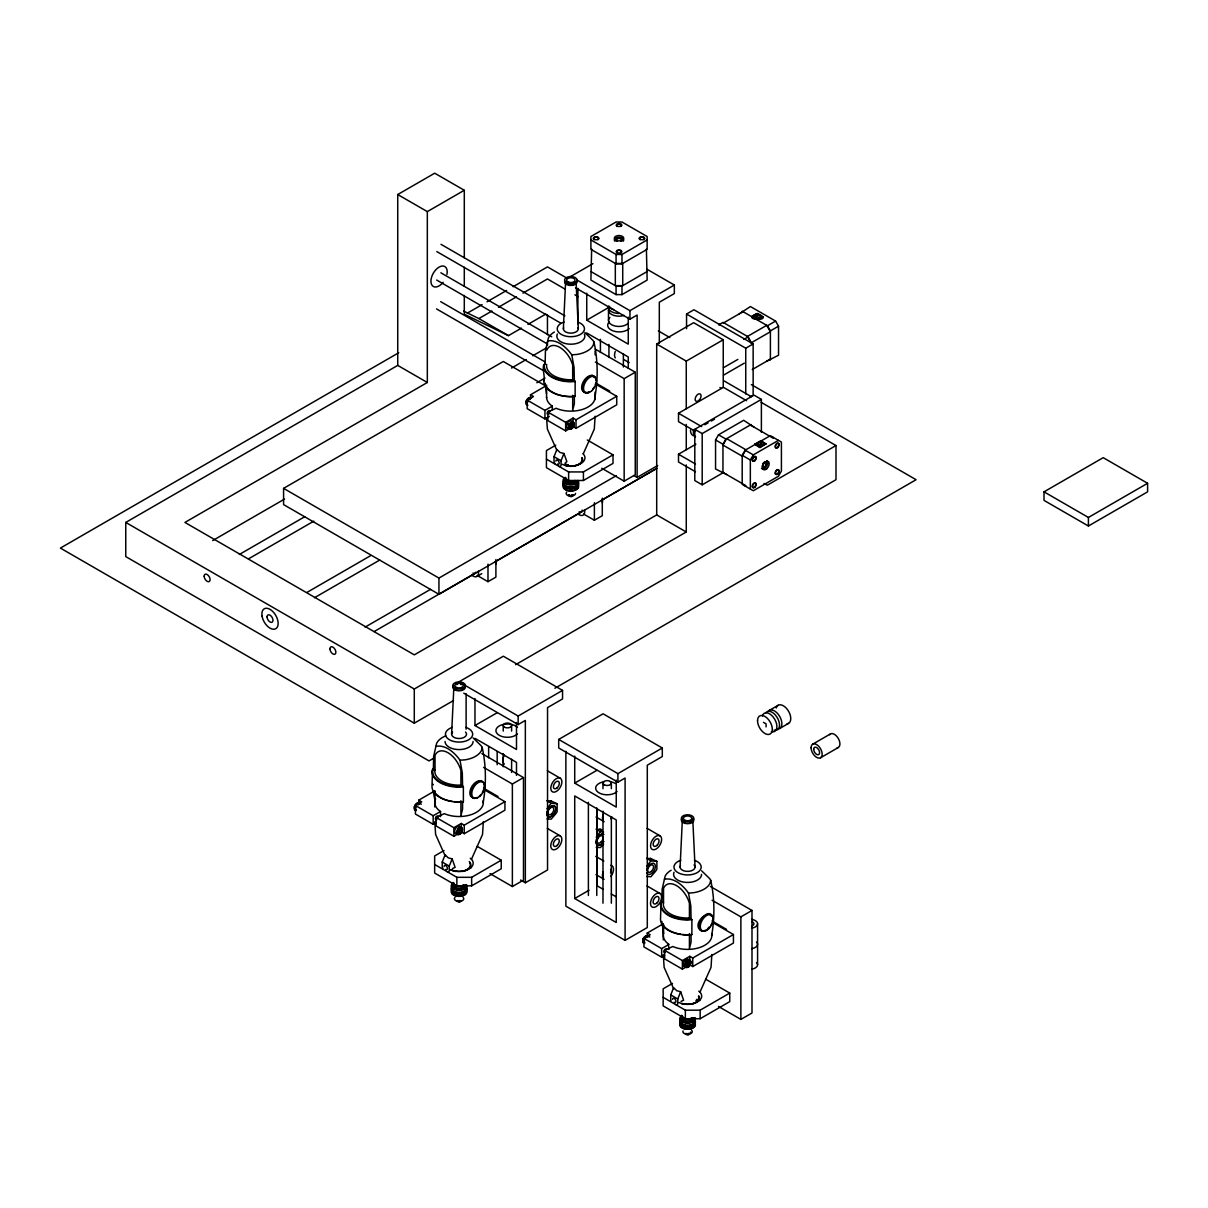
<?xml version="1.0" encoding="UTF-8"?>
<svg xmlns="http://www.w3.org/2000/svg" width="1208" height="1208" viewBox="0 0 1208 1208"><rect width="100%" height="100%" fill="white"/><g stroke="black" fill="none" stroke-linecap="round" stroke-linejoin="round"><path stroke-width="1.5" d="M464.295 257.863L464.295 190.275L427.33 211.611L427.33 382.483L397.734 365.405L125.753 522.43L125.753 556.601L414.284 723.184L453.513 700.534M414.284 723.184L414.284 689.013L686.265 531.988L686.265 464.929M547.451 345.503L547.451 341.909M547.451 334.707L547.451 314.926M591.648 249.195L590.908 280.09L616.065 294.616L621.984 294.616L647.141 280.09L646.401 249.195M761.115 402.309L835.996 445.541L835.996 479.712L515.62 664.672M451.596 734.207L453.846 687.216M563.366 328.833L565.616 281.841A5.225 3.02 0 0 0 565.797 282.627M680.089 867.072L682.339 820.081M421.32 804.196C417.651 800.557 413.015 805.766 414.54 809.707L416.141 810.628M419.538 804.09L419.72 803.26M531.49 397.885C527.866 396.375 525.193 401.237 526.311 404.333L527.911 405.254M649.829 937.061C646.159 933.422 641.524 938.631 643.034 942.572L644.649 943.493M648.047 936.955L648.213 936.125M433.37 769.134L433.642 756.374L436.601 743.388A23.254 13.424 0 0 1 445.737 735.868M463.374 786.846L460.912 785.034L459.07 785.17A24.281 14.013 0 0 1 434.789 771.157L435.031 770.1L432.993 768.907L431.996 771.534A27.074 15.628 0 0 0 459.07 787.163L463.374 786.846L463.374 801.735L459.07 802.067A26.153 15.1 0 0 1 453.966 801.614M432.993 768.907L432.479 771.157A26.591 15.357 0 0 0 459.07 786.514L462.951 786.212M432.57 769.058L431.996 786.438A27.074 15.628 0 0 0 459.07 802.067M545.155 363.759L545.412 351L548.387 338.013A23.254 13.424 0 0 1 554.396 332.004M546.575 365.782A24.281 14.013 0 0 0 570.84 379.795L572.683 379.659L575.144 381.471L575.144 396.36L570.84 396.692A27.074 15.628 0 0 1 543.781 381.064C545.925 378.512 539.704 360.467 546.816 364.725M544.763 363.533L544.249 365.782A26.591 15.357 0 0 0 570.84 381.139L574.736 380.837M543.781 381.064L544.34 378.572M473.143 737.937L481.267 745.88L482.203 747.405L481.524 750.349A23.254 13.424 0 0 1 465.095 759.832L460.006 760.225C454.767 752.75 445.676 744.475 435.937 746.333M584.914 332.562L593.037 340.505L593.974 342.03L593.309 344.975A23.254 13.424 0 0 1 576.865 354.457L571.777 354.85C566.537 347.376 557.447 339.101 547.707 340.958M661.878 901.999L662.15 889.239L665.11 876.253A23.254 13.424 0 0 1 671.135 870.243M661.078 901.923L660.504 904.399A27.074 15.628 0 0 0 687.579 920.028L691.882 919.711L691.882 934.599L687.579 934.932A27.074 15.628 0 0 1 660.504 919.303L661.078 901.923L663.539 902.965L663.298 904.022A24.281 14.013 0 0 0 687.579 918.035L689.421 917.899L691.882 919.711M661.501 901.772L660.987 904.022A26.591 15.357 0 0 0 687.579 919.379L691.459 919.077M701.652 870.802L709.775 878.745L710.712 880.27L710.032 883.214A23.254 13.424 0 0 1 693.588 892.697L688.515 893.09C683.275 885.615 674.17 877.34 664.445 879.197M459.538 901.908L459.886 900.504M688.047 1034.773L688.394 1033.369M483.109 802.882C486.356 784.838 486.175 765.495 482.203 747.405M594.88 397.507C598.141 379.463 597.945 360.12 593.974 342.03M711.603 935.747C714.864 917.702 714.683 898.359 710.712 880.27M554.306 462.392A3.141 1.812 60 0 1 554.019 460.928L554.019 456.669L556.903 449.436L560.014 452.487L563.94 453.498L566.869 461.622L564.921 463.328M558.821 466.273L559.938 466.575A3.141 1.812 60 0 0 561.041 464.989L561.041 460.716L563.94 453.498M442.883 868.492A3.141 1.812 60 0 1 442.234 866.302L442.234 862.044L445.133 854.811L448.244 857.861L452.169 858.873L455.114 867.389L452.502 868.507M447.051 871.648L448.153 871.95A3.141 1.812 60 0 0 449.27 870.364L449.27 866.091L452.169 858.873M671.044 1000.632A3.141 1.812 60 0 1 670.742 999.167L670.742 994.909L673.641 987.676L676.752 990.726L680.678 991.738L683.622 1000.254L681.01 1001.372M675.559 1004.512L676.661 1004.814A3.141 1.812 60 0 0 677.779 1003.229L677.779 998.956L680.678 991.738M583.237 453.876L594.291 429.127L595.121 416.216M471.467 859.25L482.521 834.501L483.351 821.591M699.976 992.115L711.029 967.366L711.844 954.456M529.995 399.546L530.508 398.58L528.893 397.659M418.21 804.921L418.723 803.954L417.122 803.033M726.657 474.533L715.559 468.976L715.559 439.939L718.518 434.804L743.675 420.293L754.034 427.119M722.958 473.249L722.958 444.212L725.917 439.078L751.074 424.552M742.195 455.31L745.155 450.191L770.311 435.665L781.41 442.068L781.41 471.12L778.45 476.239L753.294 490.765L742.195 484.363L742.195 455.31L750.334 460.006L750.334 489.059M750.334 460.006L753.294 454.887L778.45 440.361M546.982 818.888L551.165 819.16L555.725 813.845L557.13 811.731L557.13 803.773L551.165 803.245L546.982 808.786M603.607 832.07L600.376 831.663L596.193 837.204M646.733 876.48L650.916 876.751L655.476 871.421L656.88 869.322L656.88 861.364L650.916 860.836L646.733 866.378M707.586 928.937L709.02 927.095M603.607 844.015L600.376 847.578L596.193 847.306M766.083 726.884L766.083 723.849L763.456 722.339M397.734 365.405L397.734 194.533L434.714 173.197L464.295 190.275M398.731 352.751L60.4 548.085L429.036 760.919L433.929 758.08M467.375 313.129L482.083 304.627M486.99 301.804L506.605 290.479M513.143 286.704L547.466 266.892L567.035 278.187M463.63 311.105L478.851 318.565L491.928 311.03M498.451 307.255L516.42 296.881M522.958 293.106L547.466 278.957L565.238 289.225M570.72 276.481L592.917 263.661M590.908 239.939L616.065 254.465L621.984 254.465L647.141 239.939M621.984 263.857L647.141 249.331L647.141 236.511L621.984 222L616.065 222L590.908 236.511L590.908 249.331L616.065 263.857L621.984 263.857L621.984 254.465M427.33 382.483L184.93 522.43L414.299 654.857L656.699 514.91L686.265 531.988M464.295 295.416L464.295 314.201L508.477 335.628L521.463 328.138M527.956 324.378L545.82 314.065M590.908 271.543L616.065 286.07L621.984 286.07L647.141 271.543M601.418 500.354L657.001 468.266L438.942 594.306L283.578 504.597L283.578 488.364L503.313 361.494L545.397 385.79M586.741 293.182L586.741 320.15L608.938 307.345M212.699 540.565L284.544 499.085M511.528 368.032L526.22 359.561M532.758 355.786L545.82 348.236M577.122 280.135A6.282 3.624 0 0 1 567.7 283.276A6.282 3.624 0 0 1 567.7 276.994A6.282 3.624 0 0 1 577.122 280.135L629.942 310.667L674.336 285.028L674.336 293.574L659.311 302.242L659.311 343.298M575.521 287.791L629.942 319.199L637.114 315.062L637.114 477.402L633.913 475.559M239.35 554.472L304.733 516.722M536.835 382.725L545.004 378.013M530.508 398.202L530.508 394.789L544.989 386.424M248.44 558.896L313.823 521.146M549.353 416.367L544.944 418.919L527.186 408.666L527.186 400.12L533.468 396.496L530.508 394.789M686.552 328.682L686.552 314.035L693.951 309.761L753.143 343.948L753.143 395.197L750.183 396.904M656.699 514.91L656.699 344.038L693.664 322.702L723.245 339.765L723.245 387.406M527.186 400.12L544.944 410.373L552.343 406.099L551.588 405.677A24.281 14.013 0 0 1 546.575 397.13M596.103 384.386L616.714 396.284L616.714 404.816L576.02 428.311L573.06 426.605L565.661 430.879L547.904 420.626L547.904 412.079L556.073 408.259A24.281 14.013 0 0 0 582.981 409.27A24.281 14.013 0 0 0 594.91 395.303M595.363 362.007L624.159 378.632L635.257 372.215L635.257 474.759L624.159 481.177L601.75 468.236M718.609 324.907L723.048 322.355L748.205 336.866L751.165 342.846L770.402 331.747L766.702 325.345L747.465 336.443L751.165 342.846M723.29 323.065L743.026 311.664M547.904 412.079L565.661 422.332L573.06 418.059L576.02 419.78L616.714 396.284M751.904 316.375L757.084 313.385C777.363 321.826 738.481 320.784 757.084 313.808L763.003 317.221M757.084 314.322L753.535 316.375L757.824 318.837L761.357 316.798L757.084 314.322L757.084 316.466L759.938 318.112M569.723 424.688L571.943 425.971L573.423 424.265L571.203 423.827L571.203 425.533L569.723 426.394M754.713 317.825L757.084 316.466M570.463 424.265L571.943 425.11L573.423 424.265M571.203 426.394L569.723 427.255L569.723 425.533L571.203 426.394L571.203 428.1L571.943 425.971M656.699 344.038L686.265 361.117L723.245 339.765M757.824 319.788L763.003 316.798M555.771 445.178L546.424 450.569L546.424 467.662L568.621 480.482L583.419 480.482L613.015 463.389L613.015 454.842L587.284 439.984M743.766 339.433L748.205 336.866M742.286 311.241L767.442 325.767L775.581 321.071L778.541 326.19L778.541 355.243L766.702 361.222M307.058 592.358L370.66 555.635M770.402 359.939L770.402 330.886L778.541 326.19M686.552 314.035L745.744 348.206L753.143 343.948M314.503 597.718L379.735 560.059M723.486 367.7L737.846 359.41M723.577 375.114L744.324 363.14M752.267 369.557L770.402 359.078M695.491 431.452L678.503 421.637L678.503 413.242L723.396 387.315L746.544 400.694M546.424 459.115L568.621 471.935L583.419 471.935L613.015 454.842M722.988 472.811L702.195 484.816L694.796 480.558L694.796 429.293L753.988 395.122L761.387 399.395L761.387 432.343M283.578 488.364L438.942 578.073L616.367 475.635M704.868 424.748L708.069 422.906M711.27 421.048L714.487 419.206M365.133 627.103L430.516 589.353M694.796 429.293L702.195 433.566L761.387 399.395M637.114 477.402L657.726 465.503M695.491 471.769L678.503 461.969L678.503 454.223L695.868 444.197M374.223 631.527L475.559 573.015M495.174 561.69L581.803 511.679M476.934 576.458L481.781 573.664M477.296 575.506L487.987 581.682L495.899 577.122L495.899 559.561M583.691 514.095L594.381 520.255L602.294 515.695L602.294 498.134M754.774 444.212L760.693 440.784L765.872 443.774L759.953 447.624L754.774 444.212L759.953 447.202L765.872 443.774M760.693 441.735L756.419 444.212L759.953 446.25L764.241 443.774L760.693 441.735L760.693 443.864L757.839 445.526M745.155 486.069L745.895 485.646L722.958 472.404M835.996 445.541L767.382 485.148L764 483.487M458.949 681.841L503.343 656.216L562.551 690.402L562.551 698.949L547.541 707.616L547.541 869.956L525.344 882.776L520.542 880.013M474.971 698.556L474.971 725.525L497.168 712.72M554.88 688.258L916.087 479.712L751.346 384.597M463.751 684.619L518.156 716.042L562.551 690.402M463.751 693.166L518.156 724.574L525.344 720.436L525.344 882.776M418.738 803.577L418.738 800.164L434.82 790.878M436.103 822.603L433.174 824.294L415.416 814.041L415.416 805.494L421.698 801.87L418.738 800.164M625.095 940.368L625.095 778.028L617.907 782.165L558.7 747.979L558.7 739.432L603.094 713.807L662.301 747.994L662.301 756.54L647.292 765.208L647.292 927.548L625.095 940.368L565.873 906.181L565.873 751.301M415.416 805.494L433.174 815.747L440.573 811.474L439.818 811.036A24.281 14.013 0 0 1 435.62 798.881M456.851 834.547L453.891 836.253L436.133 826L436.133 817.454L444.287 813.633A24.281 14.013 0 0 0 471.211 814.645A24.281 14.013 0 0 0 483.14 800.678M483.577 767.382L512.373 784.007L523.487 777.59L523.487 880.134L512.373 886.536L489.98 873.61M436.133 817.454L453.891 827.707L461.29 823.433L464.25 825.155L504.929 801.659L504.929 810.19L464.25 833.686L461.29 831.98L461.29 823.433M457.953 828.356L461.652 830.485L460.173 831.346L457.953 830.062M1044.014 491.837L1103.206 457.666L1147.6 483.291L1147.6 491.837L1088.408 526.009L1044.014 500.384L1044.014 491.837L1088.408 517.462L1147.6 483.291M459.433 829.201L457.953 832.629L459.433 831.768L459.433 833.475L460.173 833.052L460.173 831.346M444 850.553L434.654 855.944L434.654 873.037L456.851 885.857L471.649 885.857L501.244 868.763L501.244 860.217L477.115 846.295M574.721 756.133L574.721 783.116L596.918 770.296M558.7 739.432L617.907 773.618L662.301 747.994M434.654 864.49L456.851 877.31L471.649 877.31L501.244 860.217M769.269 710.41L778.163 705.276M779.704 728.484L788.597 723.35M812.712 744.173L830.47 733.92M574.721 898.51L616.246 922.489L616.246 819.93L574.721 795.951L574.721 898.51L588.991 890.266M820.549 757.763L838.307 747.51M647.246 936.442L647.246 933.029L663.328 923.742M664.611 955.468L661.667 957.159L643.924 946.906L643.924 938.359L650.206 934.735L647.246 933.029M643.924 938.359L661.667 948.612L669.066 944.339M685.344 967.412L682.384 969.118L664.626 958.865L664.626 950.319L672.796 946.498A24.281 14.013 0 0 0 699.719 947.51A24.281 14.013 0 0 0 711.648 933.542M712.086 900.247L740.881 916.872L751.995 910.455L751.995 1012.999L740.881 1019.401L718.488 1006.475M664.626 950.319L682.384 960.571L689.783 956.298L692.743 958.02L733.437 934.524L733.437 943.055L692.743 966.551L689.783 964.845L689.783 956.298M688.681 961.644L686.461 961.221L690.161 963.35L688.681 964.21L686.461 962.927M684.981 963.773L686.461 964.633L687.941 963.773L687.941 962.066M688.681 964.21L687.941 966.34L684.981 964.633L686.461 963.773L687.941 964.633L686.461 965.494L686.461 964.633M672.509 983.418L663.162 988.808L663.162 1005.902L685.359 1018.721L700.157 1018.721L729.753 1001.628L729.753 993.082L705.623 979.16M663.162 997.355L685.359 1010.175L700.157 1010.175L729.753 993.082M706.076 930.356L702.226 931.006M526.311 404.333L527.367 404.318M414.54 809.707L416.247 809.768M643.034 942.572L644.755 942.633M575.144 381.471L570.84 381.788A27.074 15.628 0 0 1 543.781 366.16M575.144 396.36L570.84 396.541A26.153 15.1 0 0 1 546.273 386.605M550.591 800.738L557.13 803.773M599.802 829.156L602.037 829.7M650.342 858.329L656.88 861.364M463.374 801.735L462.573 801.644L462.573 809.134L460.912 815.702L460.912 800.693M691.882 934.599L691.067 934.509L691.067 941.998L689.421 948.567L689.421 933.558M551.105 801.04L546.846 800.753L551.165 803.245M459.07 900.881L457.304 900.609A1.827 1.057 0 0 0 459.07 901.938A1.827 1.057 0 0 0 460.837 900.609M687.579 1033.746L685.812 1033.474A1.827 1.057 0 0 0 687.579 1034.803A1.827 1.057 0 0 0 689.345 1033.474M775.581 321.071L750.425 306.545L739.326 313.808M647.126 269.324L674.336 285.028M658.375 330.932L669.791 337.515M574.933 294.827L578.164 296.685M723.683 380.701L751.346 396.677M397.734 194.533L427.33 211.611M719.908 387.526L721.463 388.432M586.741 320.15L628.266 344.129L628.266 317.145M441.011 244.333L564.891 315.862M750.334 424.989L773.271 438.232L773.271 437.371M586.741 332.985L628.266 356.964L628.266 368.153M436.813 251.596L560.708 323.11M624.279 359.818L629.172 362.642M765.872 444.212L760.693 440.784M760.693 443.864L763.048 445.239M595.257 349.127L635.257 372.215M440.86 272.797L551.709 336.79M718.518 434.804L725.917 439.078M745.155 450.191L753.294 454.887M678.503 413.242L701.652 426.605M715.559 439.939L722.958 444.212M436.677 280.045L547.526 344.038M596.933 383.706L609.783 391.135M478.851 318.565L508.477 335.628M440.709 301.668L545.186 361.992M436.526 308.916L544.264 371.128M678.503 454.223L695.491 464.023M573.423 425.11L571.943 424.265L570.463 425.11L570.463 426.817M526.311 400.875L527.911 401.811M554.019 456.669L561.041 460.716M125.753 522.43L414.284 689.013M474.971 725.525L516.495 749.504L516.495 722.52M574.721 783.116L616.246 807.095L616.246 780.111M547.36 770.764L560.27 778.224A7.852 4.53 -60 0 1 557.779 790.379A7.852 4.53 -60 0 1 550.984 786.453A7.852 4.53 -60 0 1 560.27 778.224M647.111 828.356L660.021 835.815A7.852 4.53 -60 0 1 657.529 847.971A7.852 4.53 -60 0 1 650.735 844.045A7.852 4.53 -60 0 1 660.021 835.815M474.971 738.36L516.495 762.339L516.495 775.385M596.072 817.016L604.136 821.682M481.886 753.581L523.487 777.59M710.395 886.445L751.995 910.455M600.376 831.663L596.057 829.171L600.331 829.458L601.04 830.515M650.916 860.836L646.597 858.344L650.855 858.631L651.565 859.688M483.547 788.16L498.013 796.51M712.056 921.025L726.521 929.375M484.317 789.76L504.929 801.659M712.826 922.625L733.437 934.524M547.299 828.401L560.225 835.86A7.852 4.53 -60 0 1 557.734 848.016A7.852 4.53 -60 0 1 550.939 844.09A7.852 4.53 -60 0 1 560.225 835.86M595.77 856.396L603.849 861.047M647.05 885.992L659.976 893.452A7.852 4.53 -60 0 1 657.484 905.607A7.852 4.53 -60 0 1 650.689 901.681A7.852 4.53 -60 0 1 659.976 893.452M595.997 874.637L604.076 879.303M603.305 889.39L596.918 885.69L596.918 809.239M611.293 893.995L616.08 896.759M461.652 829.639L458.693 827.918L458.693 829.639L460.173 830.485M645.631 935.898L647.231 936.819M461.652 830.485L460.173 829.639L458.693 830.485L458.693 832.191L460.173 833.052M690.161 963.35L688.681 962.504L687.201 963.35L687.201 965.056L688.681 965.917M688.681 963.35L687.201 962.504L687.201 960.783M457.953 830.908L459.433 831.768M414.54 806.249L416.141 807.186M643.034 939.114L644.649 940.05M457.953 832.629L459.433 833.475M442.234 862.044L449.27 866.091M670.742 994.909L677.779 998.956M700.64 930.462C693.407 924.845 702.603 914.879 709.02 913.535L711.255 915.936M698.783 999.65L699.809 1000.541M470.274 866.785L471.301 867.676M432.57 783.947L433.37 784.792M482.354 781.727L480.512 780.67C470.758 780.564 463.857 800.949 477.568 797.491A9.588 5.542 -60 0 1 471.014 791.421A9.588 5.542 -60 0 1 480.95 780.927A9.588 5.542 -60 0 1 482.354 792.433M767.442 325.767L770.402 330.886M570.84 495.506L571.324 496.533M556.979 450.584L547.39 429.127L546.575 418.164M673.702 988.824L664.128 967.366L663.298 954.562M445.208 855.959L435.62 834.501L434.789 821.697M594.532 377.696L592.282 375.295C582.528 375.19 575.627 395.575 589.338 392.117A9.588 5.542 -60 0 1 582.558 388.206A9.588 5.542 -60 0 1 589.338 376.458A9.588 5.542 -60 0 1 596.118 380.369M688.515 893.09L690.81 905.774L691.067 918.85M571.777 354.85L574.072 367.534L574.344 380.611M460.006 760.225L462.302 772.909L462.573 785.985M669.021 949.503L668.311 943.901A24.281 14.013 0 0 1 663.509 933.542L661.878 921.402M546.484 393.702L545.155 383.163M433.37 792.282L435.031 800.768M692.803 820.081L695.053 867.072M578.33 328.833L576.08 281.841A5.225 3.02 0 0 1 574.54 283.986M1088.408 517.462L1088.408 526.009M751.769 919.394A7.852 4.53 0 0 1 757.582 923.773L757.582 964.784M745.744 348.206L745.744 393.974M740.881 916.872L740.881 1019.401M720.089 324.061L720.089 324.907M702.195 433.566L702.195 484.816M700.157 1010.175L700.157 1018.721M692.743 958.02L692.743 966.551M689.421 917.899L689.421 903.267A19.63 11.325 60 0 0 676.48 885.585A19.63 11.325 60 0 0 663.539 888.333L663.539 902.965M687.941 964.633L687.941 966.34M686.265 361.117L686.265 408.757M686.265 424.401L686.265 449.738M685.359 1010.175L685.359 1018.721M682.384 960.571L682.384 969.118M663.539 924.241L663.539 933.633M663.298 925.192L663.298 939.869M661.667 948.612L661.667 957.159M629.942 310.667L629.942 319.199M624.159 378.632L624.159 481.177M623.373 353.868L623.373 367.021M621.984 286.07L621.984 294.616M617.907 773.618L617.907 782.165M616.065 254.465L616.065 263.857M616.065 286.07L616.065 294.616M611.354 783.041L611.354 788.673M611.354 816.835L611.354 903.207M608.938 344.416L608.938 357.462M608.485 310.169L608.485 320.437M602.988 783.041L602.988 788.673M602.988 811.202L602.988 903.207M600.421 339.357L600.421 352.404M596.767 807.91L596.767 895.46M595.121 351.151L595.121 354.88M595.121 392.041L595.121 399.486M594.381 502.709L594.381 520.255M588.387 802.323L588.387 895.46M583.419 471.935L583.419 480.482M577.892 288.334L577.892 323.789M576.02 419.78L576.02 428.311M574.344 396.269L574.344 403.759L572.683 410.327L572.683 395.318M573.06 418.059L573.06 421.486M572.683 379.659L572.683 365.027A19.63 11.325 60 0 0 559.742 347.345A19.63 11.325 60 0 0 546.816 350.094M571.943 423.404L571.943 425.11M568.621 471.935L568.621 480.482M565.661 422.332L565.661 430.879M552.298 406.13L552.298 409.557M546.575 385.11L546.575 397.961M544.944 410.373L544.944 418.919M518.156 716.042L518.156 724.574M512.373 784.007L512.373 886.536M511.603 725.449L511.603 731.082M511.603 759.243L511.603 772.395M503.238 725.449L503.238 731.082M503.238 753.611L503.238 766.763M497.168 751.648L497.168 764.709M488.636 746.604L488.636 757.778M487.987 564.136L487.987 581.682M471.649 877.31L471.649 885.857M466.122 693.709L466.122 729.164M464.295 267.255L464.295 286.024M464.25 825.155L464.25 833.686M460.912 785.034L460.912 770.402A19.63 11.325 60 0 0 447.972 752.72A19.63 11.325 60 0 0 435.031 755.468L435.031 770.1M456.851 877.31L456.851 885.857M453.891 827.707L453.891 836.253M440.512 811.504L440.512 816.638M438.942 578.073L438.942 594.306M435.031 791.376L434.789 807.004M433.174 815.747L433.174 824.294M694.555 435.952A11.506 6.644 -60 0 1 690.478 430.169M443.14 282.31A11.506 6.644 -60 0 1 431.211 283.487A11.506 6.644 -60 0 1 439.063 267.119A11.506 6.644 -60 0 1 446.93 274.412M617.122 791.482A11.506 6.644 0 0 1 598.02 792.176A11.506 6.644 0 0 1 604.226 781.727M610.191 781.727A11.506 6.644 0 0 1 615.34 783.464M646.778 869.986A6.206 3.579 -60 0 1 653.528 863.252A6.206 3.579 -60 0 1 653.528 871.557A6.206 3.579 -60 0 1 646.778 872.614M648.953 865.26A4.152 2.401 -60 0 1 648.183 867.223M647.579 868.114A4.152 2.401 -60 0 1 646.869 868.869M603.728 841.553A6.206 3.579 -60 0 1 597.522 845.132A6.206 3.579 -60 0 1 597.522 837.975A4.152 2.401 -60 0 0 598.413 836.087M597.522 837.975A6.206 3.579 -60 0 1 603.728 834.381M603.592 841.478A6.206 3.579 -60 0 1 597.386 845.056A6.206 3.579 -60 0 1 597.386 837.884A6.206 3.579 -60 0 1 603.592 834.305M597.039 838.941A4.152 2.401 -60 0 1 596.344 839.696M611.988 817.152A7.852 4.53 -60 0 1 610.84 818.828M603.26 820.866A7.852 4.53 -60 0 1 603.26 814.449M610.765 865.351A7.852 4.53 -60 0 1 610.765 876.449M603.185 878.488A7.852 4.53 -60 0 1 603.185 872.07M610.553 869.322A4.183 2.416 -60 0 1 610.553 872.735M756.525 942.014A7.852 4.53 0 0 1 751.769 948.658M757.582 923.773A7.852 4.53 0 0 1 751.769 928.152M751.829 921.674A4.183 2.416 0 0 1 751.829 925.872M756.525 962.519A7.852 4.53 0 0 1 751.769 969.163M643.592 939.084A1.57 0.906 -60 0 1 645.736 937.846M643.592 939.386A2.099 1.208 -60 0 1 645.767 937.091M687.518 962.323A2.099 1.208 -60 0 1 687.367 962.821M685.042 962.112A2.099 1.208 -60 0 1 685.706 961.281M685.329 966.46A4.183 2.416 -60 0 1 683.743 961.991A4.183 2.416 -60 0 1 688.651 959.53M698.783 991.119A14.118 8.154 0 0 1 697.56 1001.84A14.118 8.154 0 0 1 678.971 1002.549M664.989 952.629A2.099 1.208 -60 0 1 664.204 950.394A2.099 1.208 -60 0 1 666.65 949.156M644.649 942.074A3.292 1.903 -60 0 1 643.396 938.556A3.292 1.903 -60 0 1 647.261 936.623M643.97 939.024A2.099 1.208 -60 0 1 645.631 937.257M694.389 860.262A13.62 7.867 0 0 1 698.013 872.131A13.62 7.867 0 0 1 677.144 872.131A13.62 7.867 0 0 1 680.768 860.262M698.481 996.177A11.28 6.508 0 0 1 694.449 1003.033A11.28 6.508 0 0 1 681.931 1003.501M709.458 927.351A9.588 5.542 -60 0 1 699.523 928.333A9.588 5.542 -60 0 1 706.076 914.698A9.588 5.542 -60 0 1 712.614 920.768M711.935 923.048A9.588 5.542 -60 0 1 710.863 925.298M701.576 874.35A14.013 8.094 0 0 1 685.751 882.369A14.013 8.094 0 0 1 674.049 872.267M687.579 934.781A26.153 15.1 0 0 1 682.46 934.479M680.814 934.267A26.153 15.1 0 0 1 662.996 924.845M694.056 864.913A7.474 4.319 0 0 1 688.56 871.361A7.474 4.319 0 0 1 680.346 865.955M693.014 818.269A6.282 3.624 0 0 1 687.579 823.705A6.282 3.624 0 0 1 682.143 818.269M691.278 822.225A5.225 3.02 0 0 1 690.191 822.693M684.966 822.693A5.225 3.02 0 0 1 683.879 822.225M683.048 821.591A5.225 3.02 0 0 1 682.52 820.866M672.599 999.394A2.356 1.359 60 0 1 674.26 998.427A2.356 1.359 60 0 1 675.921 1001.311A2.356 1.359 60 0 1 674.26 1002.278M693.89 1017.8A6.538 3.775 0 0 1 686.718 1022.527A6.538 3.775 0 0 1 681.916 1016.894M695.159 1017.604A7.852 4.53 0 0 1 685.54 1023.161A7.852 4.53 0 0 1 682.022 1015.581M695.159 1019.914A7.852 4.53 0 0 1 686.552 1025.577A7.852 4.53 0 0 1 680.784 1018.827M694.117 1017.921A6.538 3.775 0 0 1 685.887 1021.575A6.538 3.775 0 0 1 681.916 1016.034M693.588 1017.951A6.01 3.473 0 0 1 686.793 1021.394A6.01 3.473 0 0 1 681.765 1017.045M694.751 1021.515A7.429 4.288 0 0 1 687.579 1026.921A7.429 4.288 0 0 1 680.406 1021.515M695.159 1023.584A7.852 4.53 0 0 1 686.552 1029.246A7.852 4.53 0 0 1 680.784 1022.496M695.159 1021.455A7.852 4.53 0 0 1 686.552 1027.132A7.852 4.53 0 0 1 680.784 1020.367M695.008 1021.092A7.429 4.288 0 0 1 686.612 1025.335A7.429 4.288 0 0 1 680.406 1019.975M695.008 1024.762A7.429 4.288 0 0 1 686.612 1029.02A7.429 4.288 0 0 1 680.406 1023.644M691.656 1030.258A4.711 2.718 0 0 1 688.198 1034.305A4.711 2.718 0 0 1 683.033 1030.907M690.614 1032.085A3.141 1.812 0 0 1 690.296 1032.523M692.788 1017.982A6.01 3.473 0 0 1 685.268 1019.446A6.01 3.473 0 0 1 681.765 1015.339M691.837 1017.665A4.923 2.839 0 0 1 686.31 1018.978A4.923 2.839 0 0 1 682.656 1016.245M696.925 999.227A9.679 5.587 0 0 1 695.959 1000.586M698.949 996.026A11.778 6.795 0 0 1 690.629 1004.346M684.528 1004.346A11.778 6.795 0 0 1 681.689 1003.667M527.367 401.977A1.57 0.906 -60 0 1 526.96 400.467A1.57 0.906 -60 0 1 528.485 399.123A2.099 1.208 -60 0 0 527.473 400.286M527.247 402.581A2.099 1.208 -60 0 1 527.02 400.648A2.099 1.208 -60 0 1 528.681 398.897M570.101 425.518A2.099 1.208 -60 0 1 569.738 425.896M567.926 424.854A2.099 1.208 -60 0 1 568.319 423.872M568.591 428.221A4.183 2.416 -60 0 1 567.262 423.268A4.183 2.416 -60 0 1 572.214 421.939M583.071 453.755A14.118 8.154 0 0 1 580.157 463.963A14.118 8.154 0 0 1 562.249 464.31M549.021 413.936A2.099 1.208 -60 0 1 547.209 413.785A2.099 1.208 -60 0 1 548.251 411.082A2.099 1.208 -60 0 1 550.078 411.249M527.352 403.895A3.292 1.903 -60 0 1 526.265 401.494A3.292 1.903 -60 0 1 528.515 398.202M529.119 397.945A3.292 1.903 -60 0 1 530.161 398.036M527.232 402.49A2.099 1.208 -60 0 1 527.232 400.784M527.956 400.558A1.691 0.982 -60 0 1 528.485 399.893M577.65 322.023A13.62 7.867 0 0 1 581.274 333.891A13.62 7.867 0 0 1 560.406 333.891A13.62 7.867 0 0 1 564.03 322.023M581.743 457.938A11.28 6.508 0 0 1 577.711 464.793A11.28 6.508 0 0 1 565.208 465.261M595.891 382.528A9.588 5.542 -60 0 1 595.212 384.808M594.125 387.058A9.588 5.542 -60 0 1 592.72 389.112M584.37 334.027A14.013 8.094 0 0 1 570.84 344.204A14.013 8.094 0 0 1 557.311 334.027M566.039 464.416A9.588 5.542 0 0 0 568.364 464.974A9.679 5.587 0 0 1 566.008 464.385M555.121 463.796A3.141 1.812 60 0 1 554.668 463.117M578.073 327.715A7.474 4.319 0 0 1 570.84 333.151A7.474 4.319 0 0 1 563.623 327.715M576.911 280.905A6.282 3.624 0 0 1 570.84 285.466A6.282 3.624 0 0 1 564.785 280.905M573.453 284.454A5.225 3.02 0 0 1 568.228 284.454M567.141 283.986A5.225 3.02 0 0 1 566.31 283.351M555.861 461.154A2.356 1.359 60 0 1 557.522 460.188A2.356 1.359 60 0 1 559.198 463.072A2.356 1.359 60 0 1 557.522 464.038M577.379 480.542A6.538 3.775 0 0 1 569.995 484.287A6.538 3.775 0 0 1 564.529 479.561M578.692 480.542A7.852 4.53 0 0 1 567.836 484.725A7.852 4.53 0 0 1 565.299 477.341M577.635 480.588A7.852 4.53 0 0 1 571.867 487.337A7.852 4.53 0 0 1 563.26 481.675M564.045 480.588A7.852 4.53 0 0 1 565.299 479.651M577.167 480.663A6.538 3.775 0 0 1 568.334 483.17A6.538 3.775 0 0 1 565.178 477.794M576.654 480.603A6.01 3.473 0 0 1 568.545 482.913A6.01 3.473 0 0 1 565.631 477.975M578.013 483.276A7.429 4.288 0 0 1 571.807 488.636A7.429 4.288 0 0 1 563.411 484.393M577.635 484.257A7.852 4.53 0 0 1 571.867 491.007A7.852 4.53 0 0 1 563.26 485.344M577.635 482.128A7.852 4.53 0 0 1 571.867 488.893A7.852 4.53 0 0 1 563.26 483.23M578.013 481.735A7.429 4.288 0 0 1 572.773 486.99A7.429 4.288 0 0 1 563.668 483.955M578.013 485.405A7.429 4.288 0 0 1 572.773 490.659A7.429 4.288 0 0 1 563.668 487.639M575.552 493.377A4.711 2.718 0 0 1 569.632 496.005A4.711 2.718 0 0 1 566.763 492.018M573.06 494.661A3.141 1.812 0 0 1 571.656 495.129M569.27 494.948A3.141 1.812 0 0 1 568.621 494.661M575.099 480.452A6.01 3.473 0 0 1 568.545 481.207A6.01 3.473 0 0 1 564.831 478.006M572.124 480.739A4.923 2.839 0 0 1 569.572 480.739M568.379 480.452A4.923 2.839 0 0 1 565.933 478.006M572.139 494.767A1.827 1.057 0 0 1 572.139 496.261A1.827 1.057 0 0 1 569.542 496.261A1.827 1.057 0 0 1 569.542 494.767M582.211 457.787A11.778 6.795 0 0 1 578.013 464.944A11.778 6.795 0 0 1 564.951 465.427M629.141 328.606A11.506 6.644 0 0 1 613.407 331.007A11.506 6.644 0 0 1 609.24 321.917M615.28 357.9A7.852 4.53 -60 0 1 615.28 351.483M478.368 571.097A7.852 4.53 60 0 1 471.573 575.023M475.106 573.287A4.183 2.416 60 0 1 473.007 573.075M475.861 572.199A4.183 2.416 60 0 1 475.575 572.849M496.126 560.844A7.852 4.53 60 0 1 496.126 564.151M584.551 509.791A7.852 4.53 60 0 1 577.756 513.717M582.15 510.063A4.183 2.416 60 0 1 579.191 511.769M602.309 499.538A7.852 4.53 60 0 1 602.309 502.86M415.084 806.219A1.57 0.906 -60 0 1 416.156 804.649A2.099 1.208 -60 0 0 415.084 806.521M459.01 829.458A2.099 1.208 -60 0 1 458.859 829.956M457.59 833.263A4.183 2.416 -60 0 1 454.631 831.557A4.183 2.416 -60 0 1 457.59 826.423A4.183 2.416 -60 0 1 460.55 828.144M470.274 858.254A14.118 8.154 0 0 1 469.051 868.975A14.118 8.154 0 0 1 450.463 869.685M436.873 819.598A2.099 1.208 -60 0 1 435.393 818.737A2.099 1.208 -60 0 1 436.873 816.17A2.099 1.208 -60 0 1 438.353 817.031M416.141 809.209A3.292 1.903 -60 0 1 414.888 805.691A3.292 1.903 -60 0 1 418.768 803.758M415.461 806.159A2.099 1.208 -60 0 1 416.005 805.207M465.88 727.397A13.62 7.867 0 0 1 469.504 739.266A13.62 7.867 0 0 1 448.636 739.266A13.62 7.867 0 0 1 452.26 727.397M469.972 863.312A11.28 6.508 0 0 1 464.718 870.636A11.28 6.508 0 0 1 451.097 869.609M480.95 794.486A9.588 5.542 -60 0 1 479.319 796.208M473.083 741.486A14.013 8.094 0 0 1 459.07 749.579A14.013 8.094 0 0 1 445.057 741.486M452.305 801.402A26.153 15.1 0 0 1 433.808 790.727M465.548 732.048A7.474 4.319 0 0 1 459.07 738.526A7.474 4.319 0 0 1 452.592 732.048M464.506 685.404A6.282 3.624 0 0 1 459.07 690.84A6.282 3.624 0 0 1 453.634 685.404M464.129 688.001A5.225 3.02 0 0 1 463.6 688.726M462.77 689.36A5.225 3.02 0 0 1 461.683 689.828M456.458 689.828A5.225 3.02 0 0 1 455.371 689.36M454.54 688.726A5.225 3.02 0 0 1 454.012 688.001M456.458 684.604A5.225 3.02 0 0 1 457.711 684.302M460.429 684.302A5.225 3.02 0 0 1 461.683 684.604M433.702 769.602A9.12 5.27 -60 0 1 434.351 767.427M444.091 866.529A2.356 1.359 60 0 1 445.752 865.562A2.356 1.359 60 0 1 447.413 868.446A2.356 1.359 60 0 1 445.752 869.413M465.382 884.935A6.538 3.775 0 0 1 458.209 889.662A6.538 3.775 0 0 1 453.408 884.03M466.65 884.739A7.852 4.53 0 0 1 457.032 890.296A7.852 4.53 0 0 1 453.513 882.716M466.65 887.05A7.852 4.53 0 0 1 458.043 892.712A7.852 4.53 0 0 1 452.275 885.962M465.609 885.056A6.538 3.775 0 0 1 457.379 888.71A6.538 3.775 0 0 1 453.408 883.169M465.08 885.087A6.01 3.473 0 0 1 457.515 888.439A6.01 3.473 0 0 1 453.861 883.35M465.503 887.608A7.429 4.288 0 0 1 459.07 894.056A7.429 4.288 0 0 1 452.638 887.608M466.65 890.719A7.852 4.53 0 0 1 458.043 896.381A7.852 4.53 0 0 1 452.275 889.632M465.865 887.503A7.852 4.53 0 0 1 459.07 894.298A7.852 4.53 0 0 1 452.275 887.503M466.243 887.11A7.429 4.288 0 0 1 458.104 892.47A7.429 4.288 0 0 1 452.638 886.083M466.243 890.779A7.429 4.288 0 0 1 458.104 896.155A7.429 4.288 0 0 1 452.638 889.752M463.147 897.393A4.711 2.718 0 0 1 459.07 901.47A4.711 2.718 0 0 1 454.993 897.393M464.28 885.117A6.01 3.473 0 0 1 456.76 886.581A6.01 3.473 0 0 1 453.257 882.474M463.328 884.8A4.923 2.839 0 0 1 457.802 886.113A4.923 2.839 0 0 1 454.148 883.38M469.263 861.515A11.778 6.795 0 0 1 462.12 871.481M456.02 871.481A11.778 6.795 0 0 1 450.75 869.73M517.371 733.981A11.506 6.644 0 0 1 499.991 735.717A11.506 6.644 0 0 1 500.052 725.54A11.506 6.644 0 0 1 517.401 727.337M549.202 807.669A4.152 2.401 -60 0 1 547.828 810.523M504.385 764.09A7.852 4.53 -60 0 1 504.385 755.03M627.964 323.442A10.434 6.025 0 0 1 613.709 325.647A10.434 6.025 0 0 1 609.889 317.417M613.709 309.641A10.434 6.025 0 0 1 608.847 305.971A10.434 6.025 0 0 0 618.919 313.461M624.143 315.379A10.434 6.025 0 0 1 611.535 314.427A10.434 6.025 0 0 1 609.889 307.149M776.261 707.994A10.434 6.025 60 0 1 787.873 710.138A10.434 6.025 60 0 1 787.072 723.819M762.384 715.997A10.434 6.025 60 0 1 774.736 719.304A10.434 6.025 60 0 1 771.429 731.655M765.721 712.856A10.434 6.025 60 0 1 777.982 719.002A10.434 6.025 60 0 1 774.026 730.145M768.092 711.497A10.434 6.025 60 0 1 779.704 716.435A10.434 6.025 60 0 1 778.178 728.952M614.947 241.298A4.711 2.718 0 0 1 619.024 237.221A4.711 2.718 0 0 1 623.101 241.298M616.306 240.845A3.141 1.812 0 0 1 619.024 238.127A3.141 1.812 0 0 1 621.742 240.845M594.23 239.728A2.612 1.51 0 0 1 594.23 237.583A2.612 1.51 0 0 1 597.93 237.583A2.612 1.51 0 0 1 597.93 239.728M617.167 226.485A2.612 1.51 0 0 1 617.167 224.341A2.612 1.51 0 0 1 620.867 224.341A2.612 1.51 0 0 1 620.867 226.485M617.167 252.97A2.612 1.51 0 0 1 617.167 250.826A2.612 1.51 0 0 1 620.867 250.826A2.612 1.51 0 0 1 620.867 252.97M640.104 239.728A2.612 1.51 0 0 1 640.104 237.583A2.612 1.51 0 0 1 643.804 237.583A2.612 1.51 0 0 1 643.804 239.728M617.167 241.011A2.612 1.51 0 0 1 617.167 238.867A2.612 1.51 0 0 1 620.867 238.867A2.612 1.51 0 0 1 620.867 241.011M766.748 460.641A4.711 2.718 -60 0 1 766.416 466.59A4.711 2.718 -60 0 1 761.508 468.296M765.51 461.849A3.141 1.812 -60 0 1 765.51 466.288A3.141 1.812 -60 0 1 762.173 465.986M762.822 463.812A3.141 1.812 -60 0 1 763.29 463.132M763.818 462.573A3.141 1.812 -60 0 1 764.392 462.151M763.909 462.921A2.612 1.51 -60 0 1 766.219 463.283A2.612 1.51 -60 0 1 764.558 466.741A2.612 1.51 -60 0 1 762.55 465.775M762.792 464.567A2.612 1.51 -60 0 1 763.471 463.389M829.579 734.736A7.852 4.53 60 0 1 838.307 738.45A7.852 4.53 60 0 1 837.159 747.873M695.536 436.828A10.434 6.025 -60 0 1 693.619 429.686M615.325 263.435L615.325 285.647L622.724 285.647L622.724 263.435L615.325 263.435M726.657 438.655L722.958 445.057L742.195 456.171L745.895 449.754L726.657 438.655M698.873 400.467A4.183 2.416 -60 0 0 700.187 393.974A4.183 2.416 -60 0 0 695.249 398.368A4.183 2.416 -60 0 0 698.873 400.467M204.167 576.201A4.183 2.416 60 0 0 208.607 581.727A4.183 2.416 60 0 0 208.607 575.808A4.183 2.416 60 0 0 204.167 576.201M329.95 648.832A4.183 2.416 60 0 0 334.389 654.359A4.183 2.416 60 0 0 334.389 648.439A4.183 2.416 60 0 0 329.95 648.832M262.076 616.231A11.506 6.644 60 0 0 275.545 628.839A11.506 6.644 60 0 0 272.434 611.173A11.506 6.644 60 0 0 262.076 616.231M267.059 616.865A4.183 2.416 60 0 0 271.498 622.392A4.183 2.416 60 0 0 271.498 616.473A4.183 2.416 60 0 0 267.059 616.865M604.211 784.762A4.183 2.416 0 0 0 611.218 783.675A4.183 2.416 0 0 0 606.084 780.715A4.183 2.416 0 0 0 604.211 784.762M651.354 871.451A4.152 2.401 -60 0 0 652.667 865.004A4.152 2.401 -60 0 0 647.745 869.367A4.152 2.401 -60 0 0 651.354 871.451M600.814 842.278A4.152 2.401 -60 0 0 602.128 835.83A4.152 2.401 -60 0 0 597.205 840.194A4.152 2.401 -60 0 0 600.814 842.278M656.865 845.464A4.183 2.416 -60 0 0 658.194 838.986A4.183 2.416 -60 0 0 653.241 843.38A4.183 2.416 -60 0 0 656.865 845.464M656.805 903.101A4.183 2.416 -60 0 0 658.134 896.623A4.183 2.416 -60 0 0 653.181 901.017A4.183 2.416 -60 0 0 656.805 903.101M688.983 966.491A3.669 2.114 -60 0 0 690.145 960.828A3.669 2.114 -60 0 0 685.812 964.663A3.669 2.114 -60 0 0 688.983 966.491M688.711 966.642A4.183 2.416 -60 0 0 690.04 960.149A4.183 2.416 -60 0 0 685.087 964.543A4.183 2.416 -60 0 0 688.711 966.642M708.386 929.133A9.12 5.27 -60 0 0 711.27 915A9.12 5.27 -60 0 0 700.489 924.573A9.12 5.27 -60 0 0 708.386 929.133M684.438 821.515A6.282 3.624 0 0 0 693.86 818.375A6.282 3.624 0 0 0 684.438 815.234A6.282 3.624 0 0 0 684.438 821.515M685.48 820.474A4.183 2.416 0 0 0 691.761 818.375A4.183 2.416 0 0 0 685.48 816.276A4.183 2.416 0 0 0 685.48 820.474M572.245 428.251A3.669 2.114 -60 0 0 573.407 422.589A3.669 2.114 -60 0 0 569.074 426.424A3.669 2.114 -60 0 0 572.245 428.251M571.973 428.402A4.183 2.416 -60 0 0 573.302 421.909A4.183 2.416 -60 0 0 568.349 426.303A4.183 2.416 -60 0 0 571.973 428.402M591.648 390.894A9.12 5.27 -60 0 0 594.547 376.76A9.12 5.27 -60 0 0 583.751 386.334A9.12 5.27 -60 0 0 591.648 390.894M568.757 282.234A4.183 2.416 0 0 0 575.023 280.135A4.183 2.416 0 0 0 568.757 278.036A4.183 2.416 0 0 0 568.757 282.234M460.474 833.626A3.669 2.114 -60 0 0 461.637 827.963A3.669 2.114 -60 0 0 457.304 831.799A3.669 2.114 -60 0 0 460.474 833.626M460.203 833.777A4.183 2.416 -60 0 0 461.531 827.284A4.183 2.416 -60 0 0 456.579 831.678A4.183 2.416 -60 0 0 460.203 833.777M479.878 796.268A9.12 5.27 -60 0 0 482.762 782.135A9.12 5.27 -60 0 0 471.981 791.708A9.12 5.27 -60 0 0 479.878 796.268M455.929 688.651A6.282 3.624 0 0 0 465.352 685.51A6.282 3.624 0 0 0 455.929 682.369A6.282 3.624 0 0 0 455.929 688.651M456.971 687.609A4.183 2.416 0 0 0 463.253 685.51A4.183 2.416 0 0 0 456.971 683.411A4.183 2.416 0 0 0 456.971 687.609M504.461 727.171A4.183 2.416 0 0 0 511.467 726.084A4.183 2.416 0 0 0 506.333 723.124A4.183 2.416 0 0 0 504.461 727.171M552.539 815.581A6.206 3.579 -60 0 0 554.517 805.978A6.206 3.579 -60 0 0 547.164 812.486A6.206 3.579 -60 0 0 552.539 815.581A6.206 3.579 -60 0 0 554.366 805.887A6.206 3.579 -60 0 0 547.028 812.395A6.206 3.579 -60 0 0 552.403 815.506M551.603 813.86A4.152 2.401 -60 0 0 552.917 807.412A4.152 2.401 -60 0 0 547.994 811.776A4.152 2.401 -60 0 0 551.603 813.86M557.115 787.888A4.183 2.416 -60 0 0 558.443 781.395A4.183 2.416 -60 0 0 553.49 785.789A4.183 2.416 -60 0 0 557.115 787.888M557.069 845.525A4.183 2.416 -60 0 0 558.383 839.031A4.183 2.416 -60 0 0 553.43 843.426A4.183 2.416 -60 0 0 557.069 845.525M757.537 720.708A10.434 6.025 60 0 0 768.605 734.479A10.434 6.025 60 0 0 768.605 719.726A10.434 6.025 60 0 0 757.537 720.708M594.23 239.29A2.612 1.51 0 0 0 598.609 238.625A2.612 1.51 0 0 0 595.408 236.768A2.612 1.51 0 0 0 594.23 239.29M617.167 226.047A2.612 1.51 0 0 0 621.546 225.383A2.612 1.51 0 0 0 618.345 223.525A2.612 1.51 0 0 0 617.167 226.047M617.167 252.532A2.612 1.51 0 0 0 621.546 251.853A2.612 1.51 0 0 0 618.345 250.011A2.612 1.51 0 0 0 617.167 252.532M640.104 239.29A2.612 1.51 0 0 0 644.483 238.625A2.612 1.51 0 0 0 641.282 236.768A2.612 1.51 0 0 0 640.104 239.29M615.687 240.15A4.711 2.718 0 0 0 623.57 238.927A4.711 2.718 0 0 0 617.801 235.605A4.711 2.718 0 0 0 615.687 240.15M754.879 460.731A2.612 1.51 -60 0 0 755.71 456.684A2.612 1.51 -60 0 0 752.614 459.418A2.612 1.51 -60 0 0 754.879 460.731M777.816 447.489A2.612 1.51 -60 0 0 778.647 443.442A2.612 1.51 -60 0 0 775.551 446.175A2.612 1.51 -60 0 0 777.816 447.489M754.879 487.217A2.612 1.51 -60 0 0 755.71 483.17A2.612 1.51 -60 0 0 752.614 485.903A2.612 1.51 -60 0 0 754.879 487.217M777.816 473.974A2.612 1.51 -60 0 0 778.647 469.927A2.612 1.51 -60 0 0 775.551 472.66A2.612 1.51 -60 0 0 777.816 473.974M766.733 468.779A4.711 2.718 -60 0 0 768.228 461.486A4.711 2.718 -60 0 0 762.656 466.424A4.711 2.718 -60 0 0 766.733 468.779M754.517 460.52A2.612 1.51 -60 0 0 755.347 456.458A2.612 1.51 -60 0 0 752.252 459.206A2.612 1.51 -60 0 0 754.517 460.52M777.454 447.277A2.612 1.51 -60 0 0 778.284 443.23A2.612 1.51 -60 0 0 775.189 445.963A2.612 1.51 -60 0 0 777.454 447.277M754.517 487.005A2.612 1.51 -60 0 0 755.347 482.943A2.612 1.51 -60 0 0 752.252 485.691A2.612 1.51 -60 0 0 754.517 487.005M777.454 473.762A2.612 1.51 -60 0 0 778.284 469.701A2.612 1.51 -60 0 0 775.189 472.449A2.612 1.51 -60 0 0 777.454 473.762M811.081 747.767A7.852 4.53 60 0 0 819.401 758.126A7.852 4.53 60 0 0 819.401 747.027A7.852 4.53 60 0 0 811.081 747.767M813.679 749.262A4.183 2.416 60 0 0 818.118 754.789A4.183 2.416 60 0 0 818.118 748.869A4.183 2.416 60 0 0 813.679 749.262"/></g></svg>
